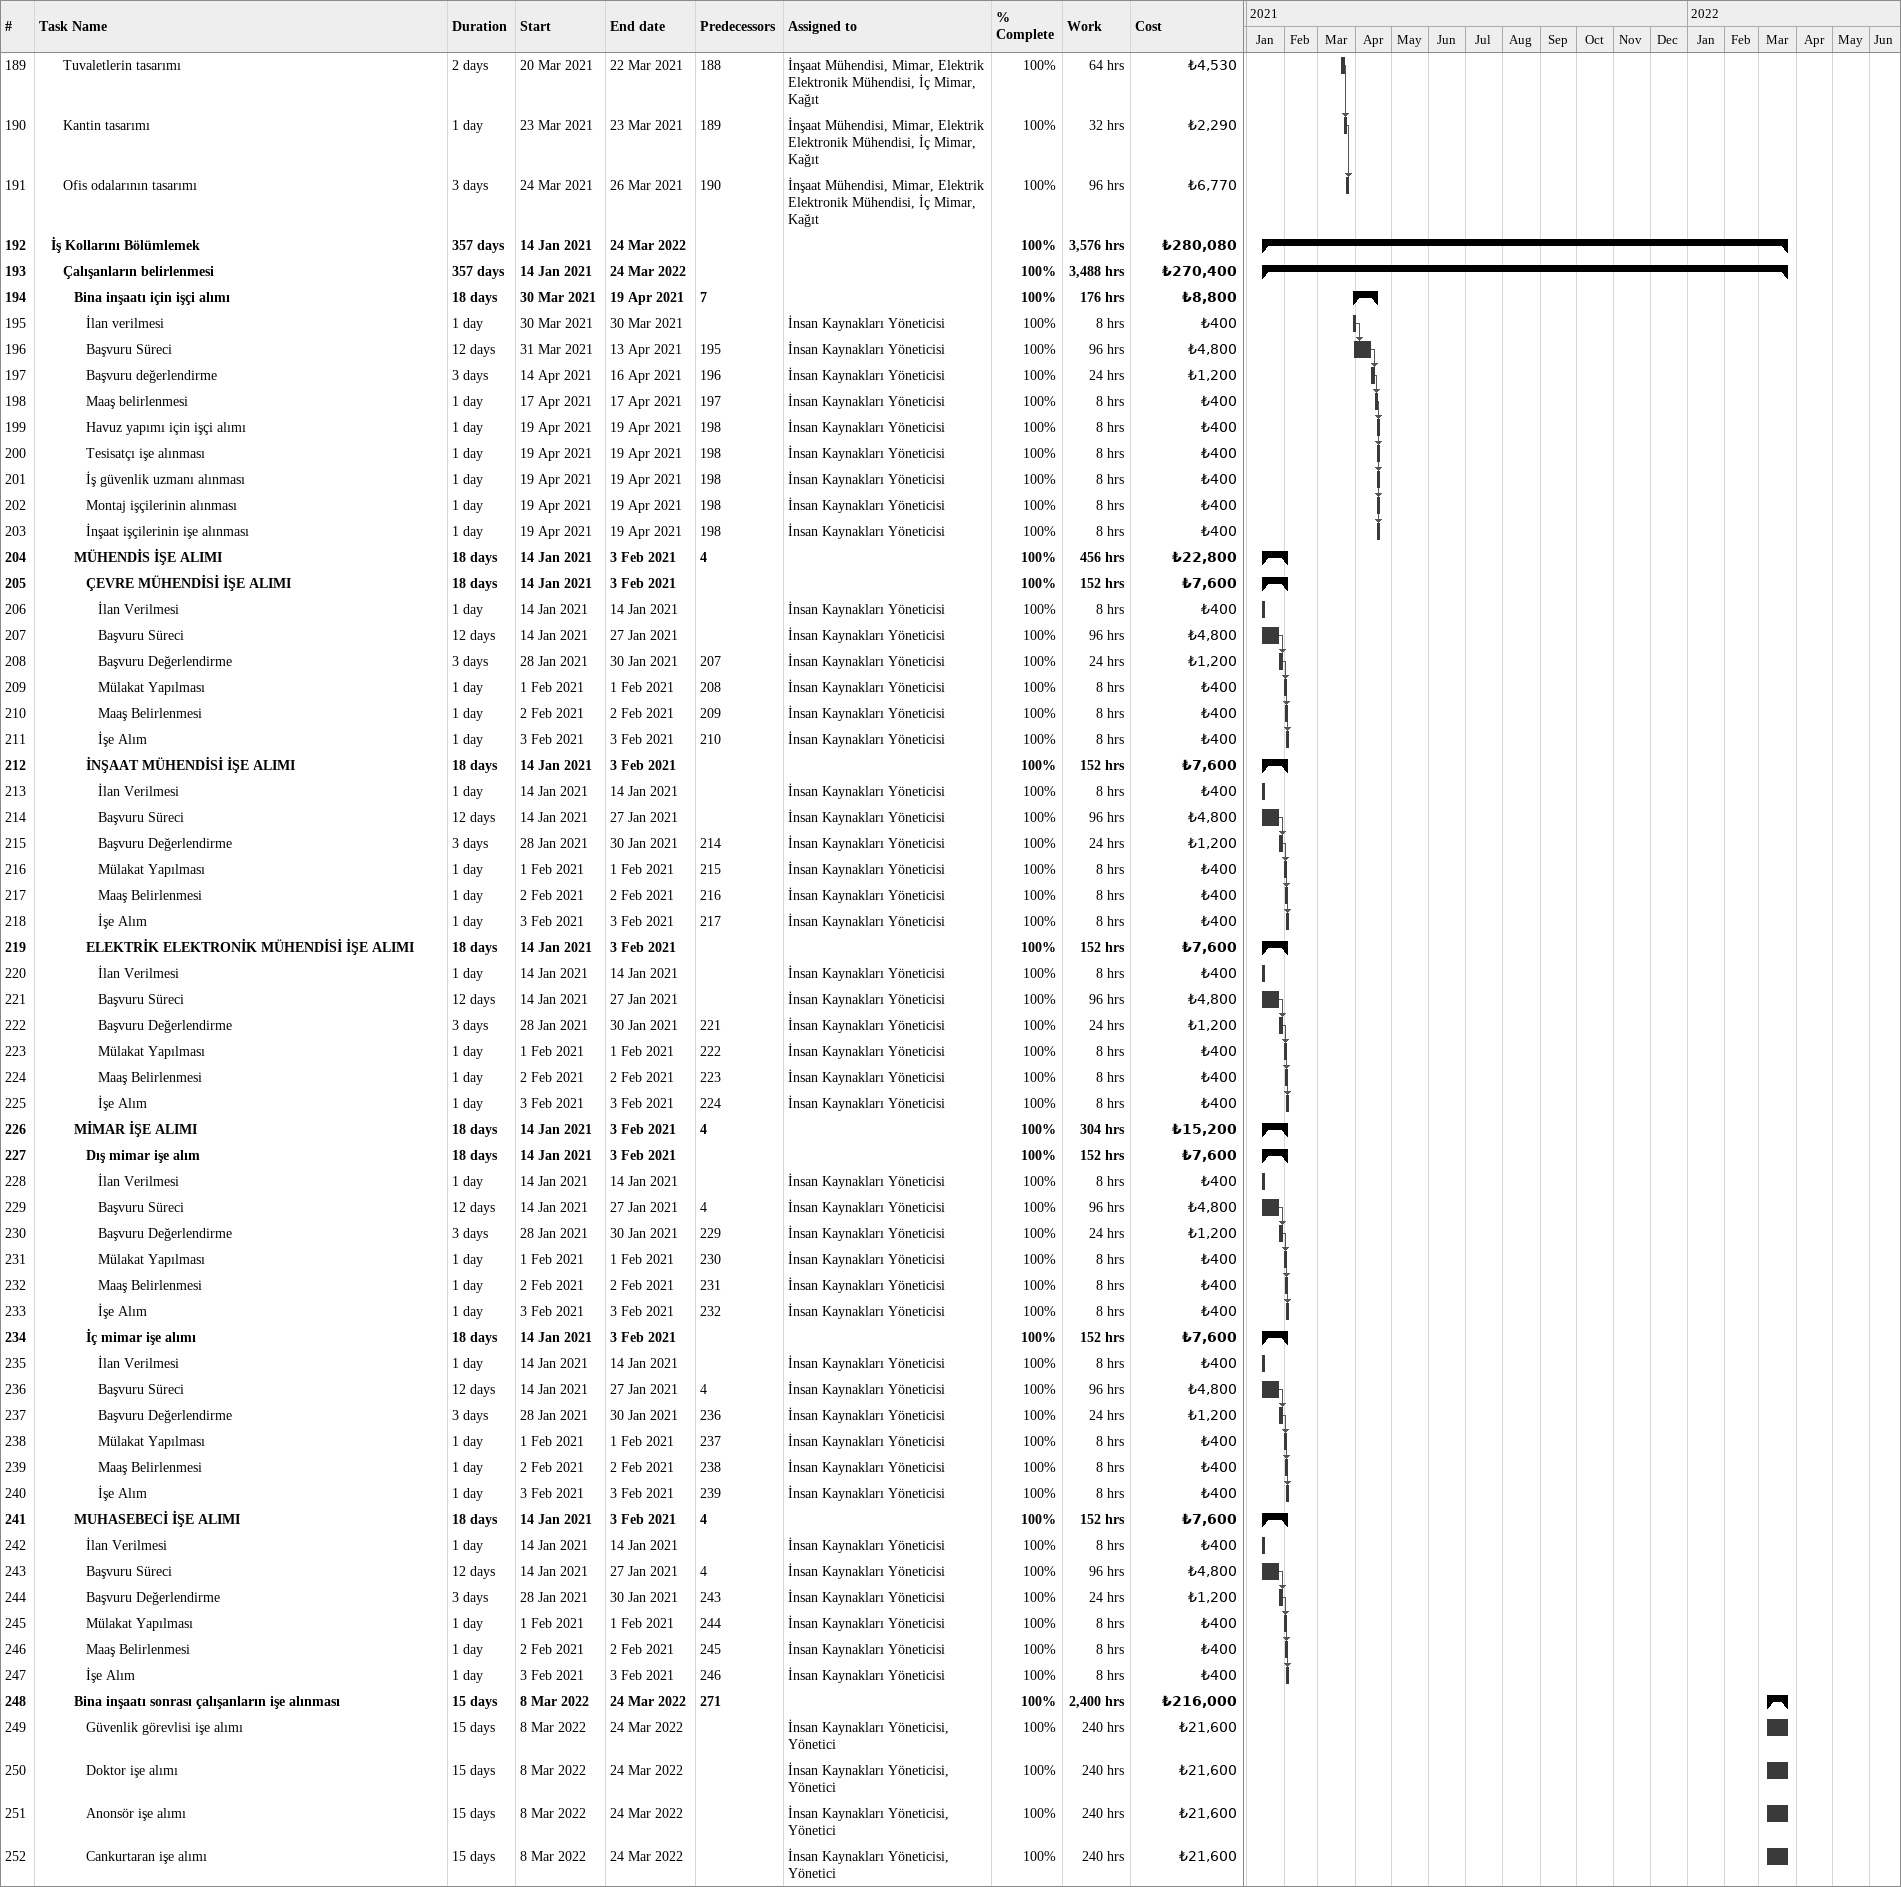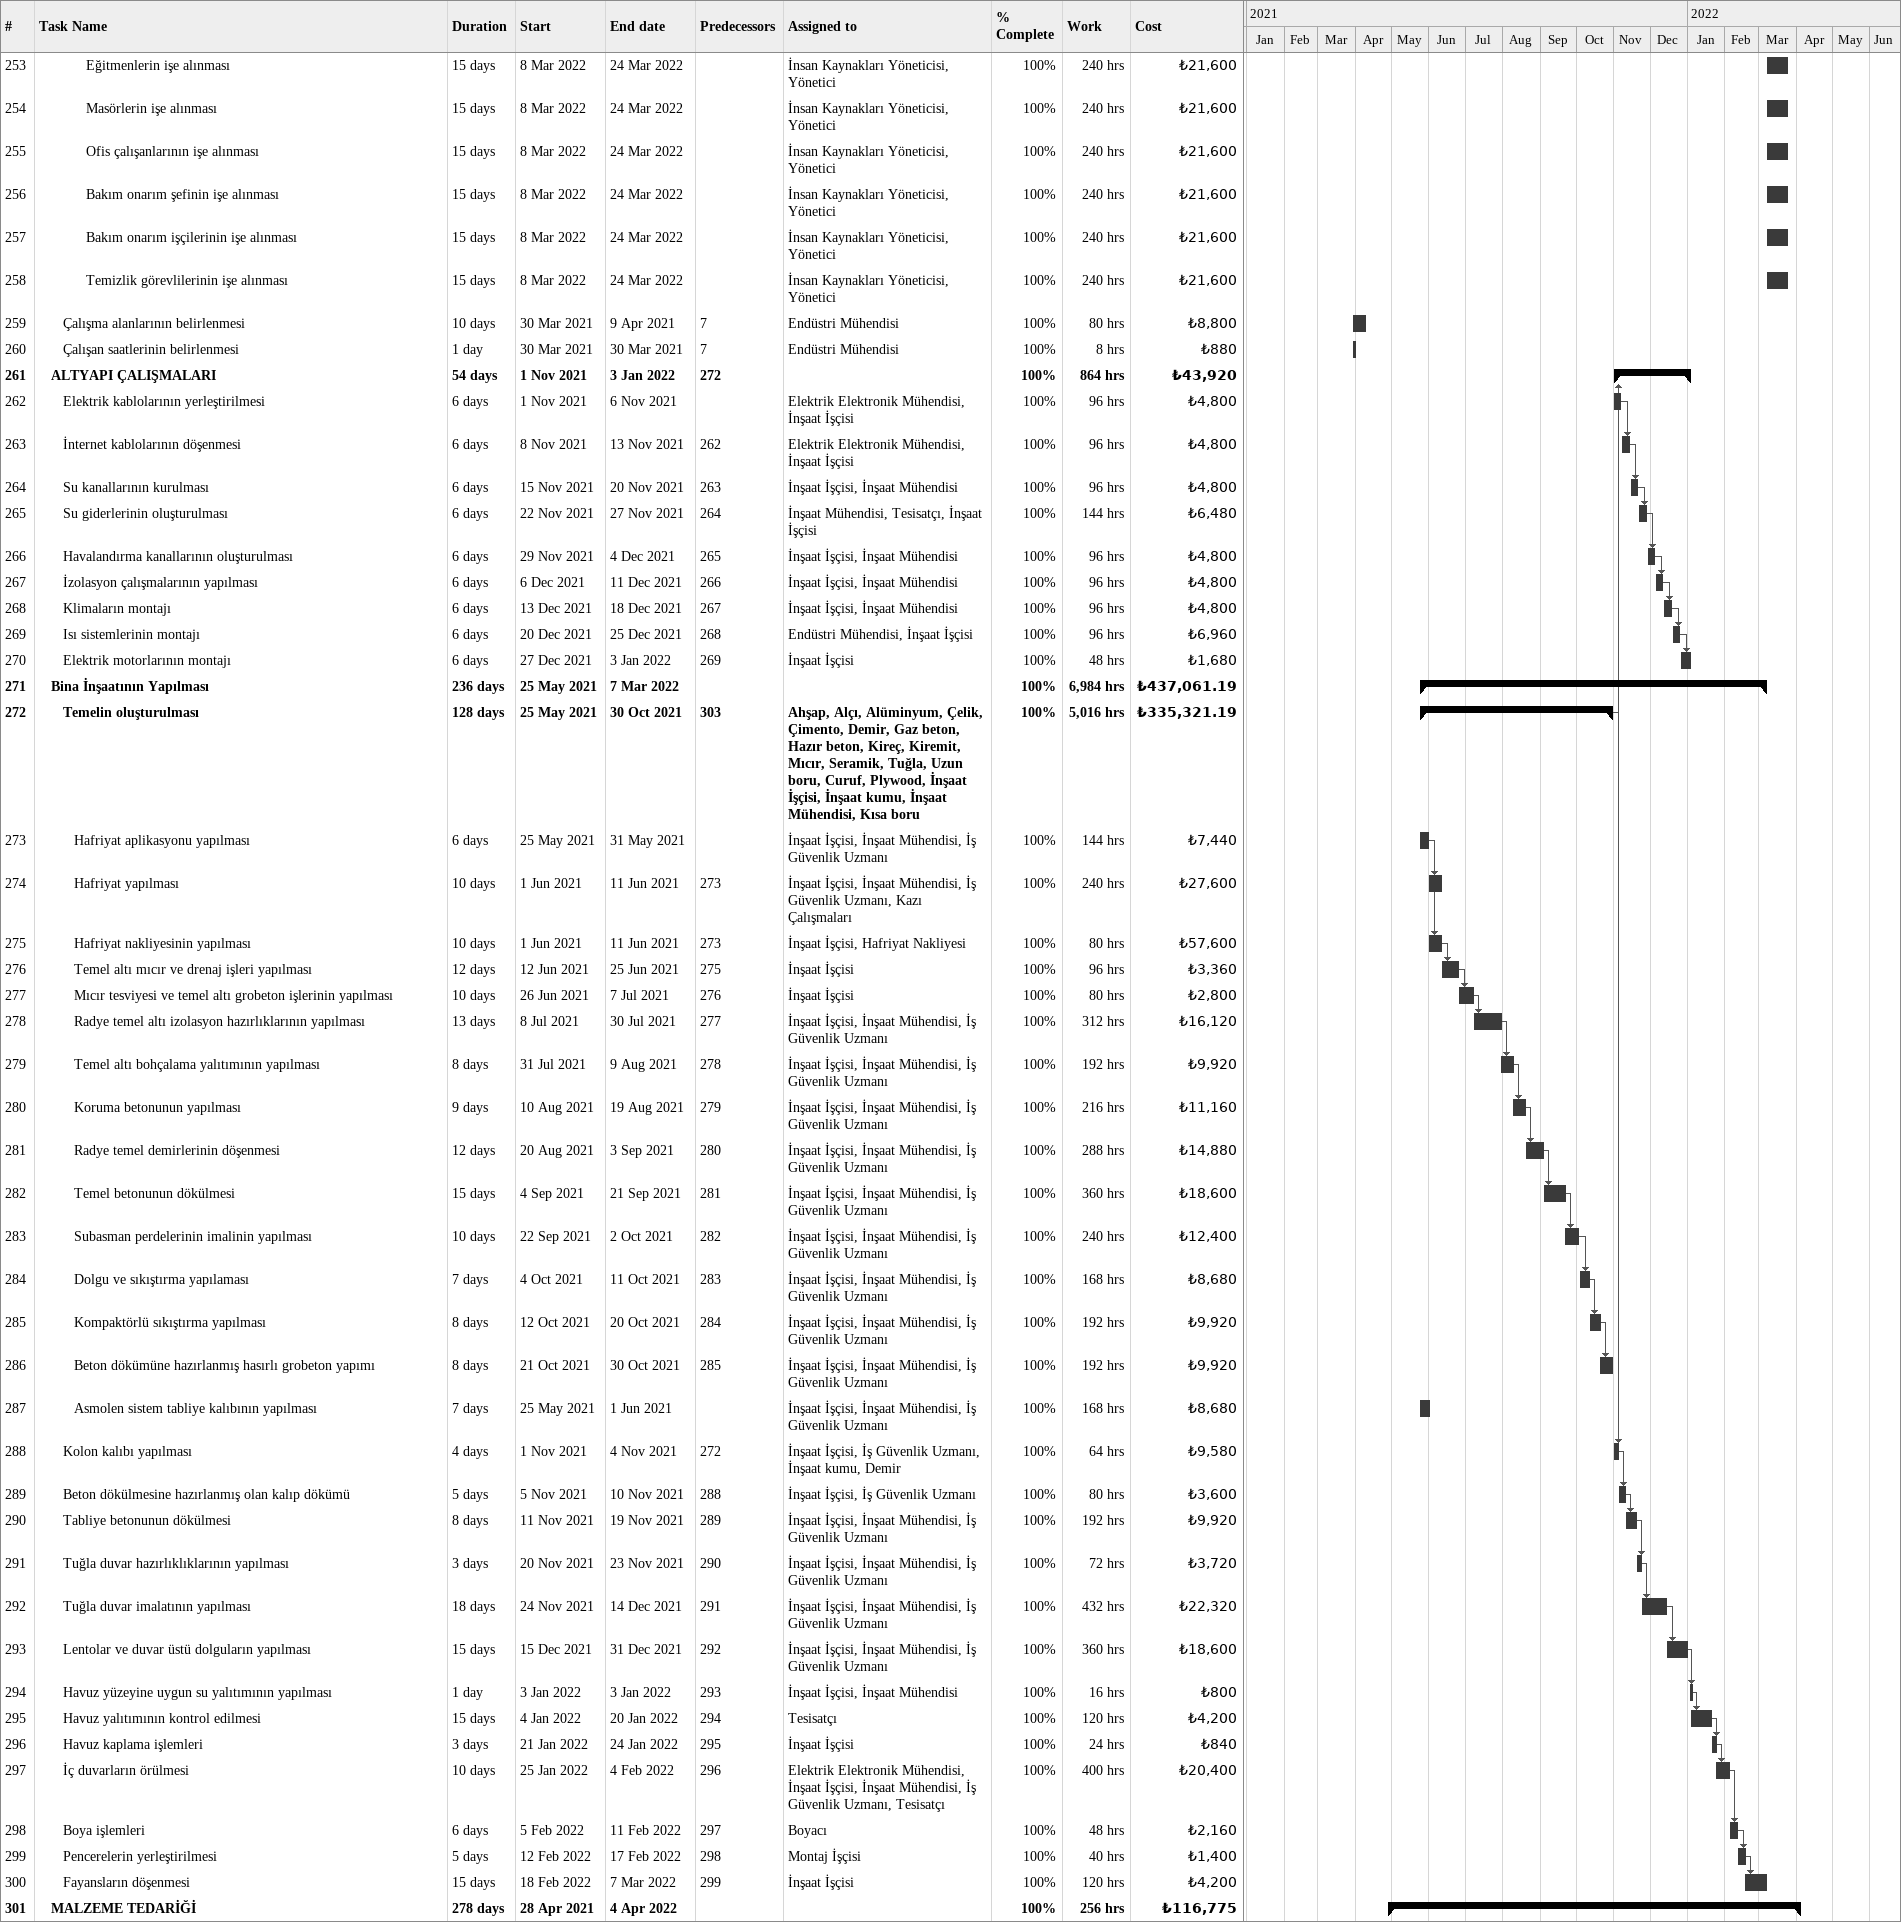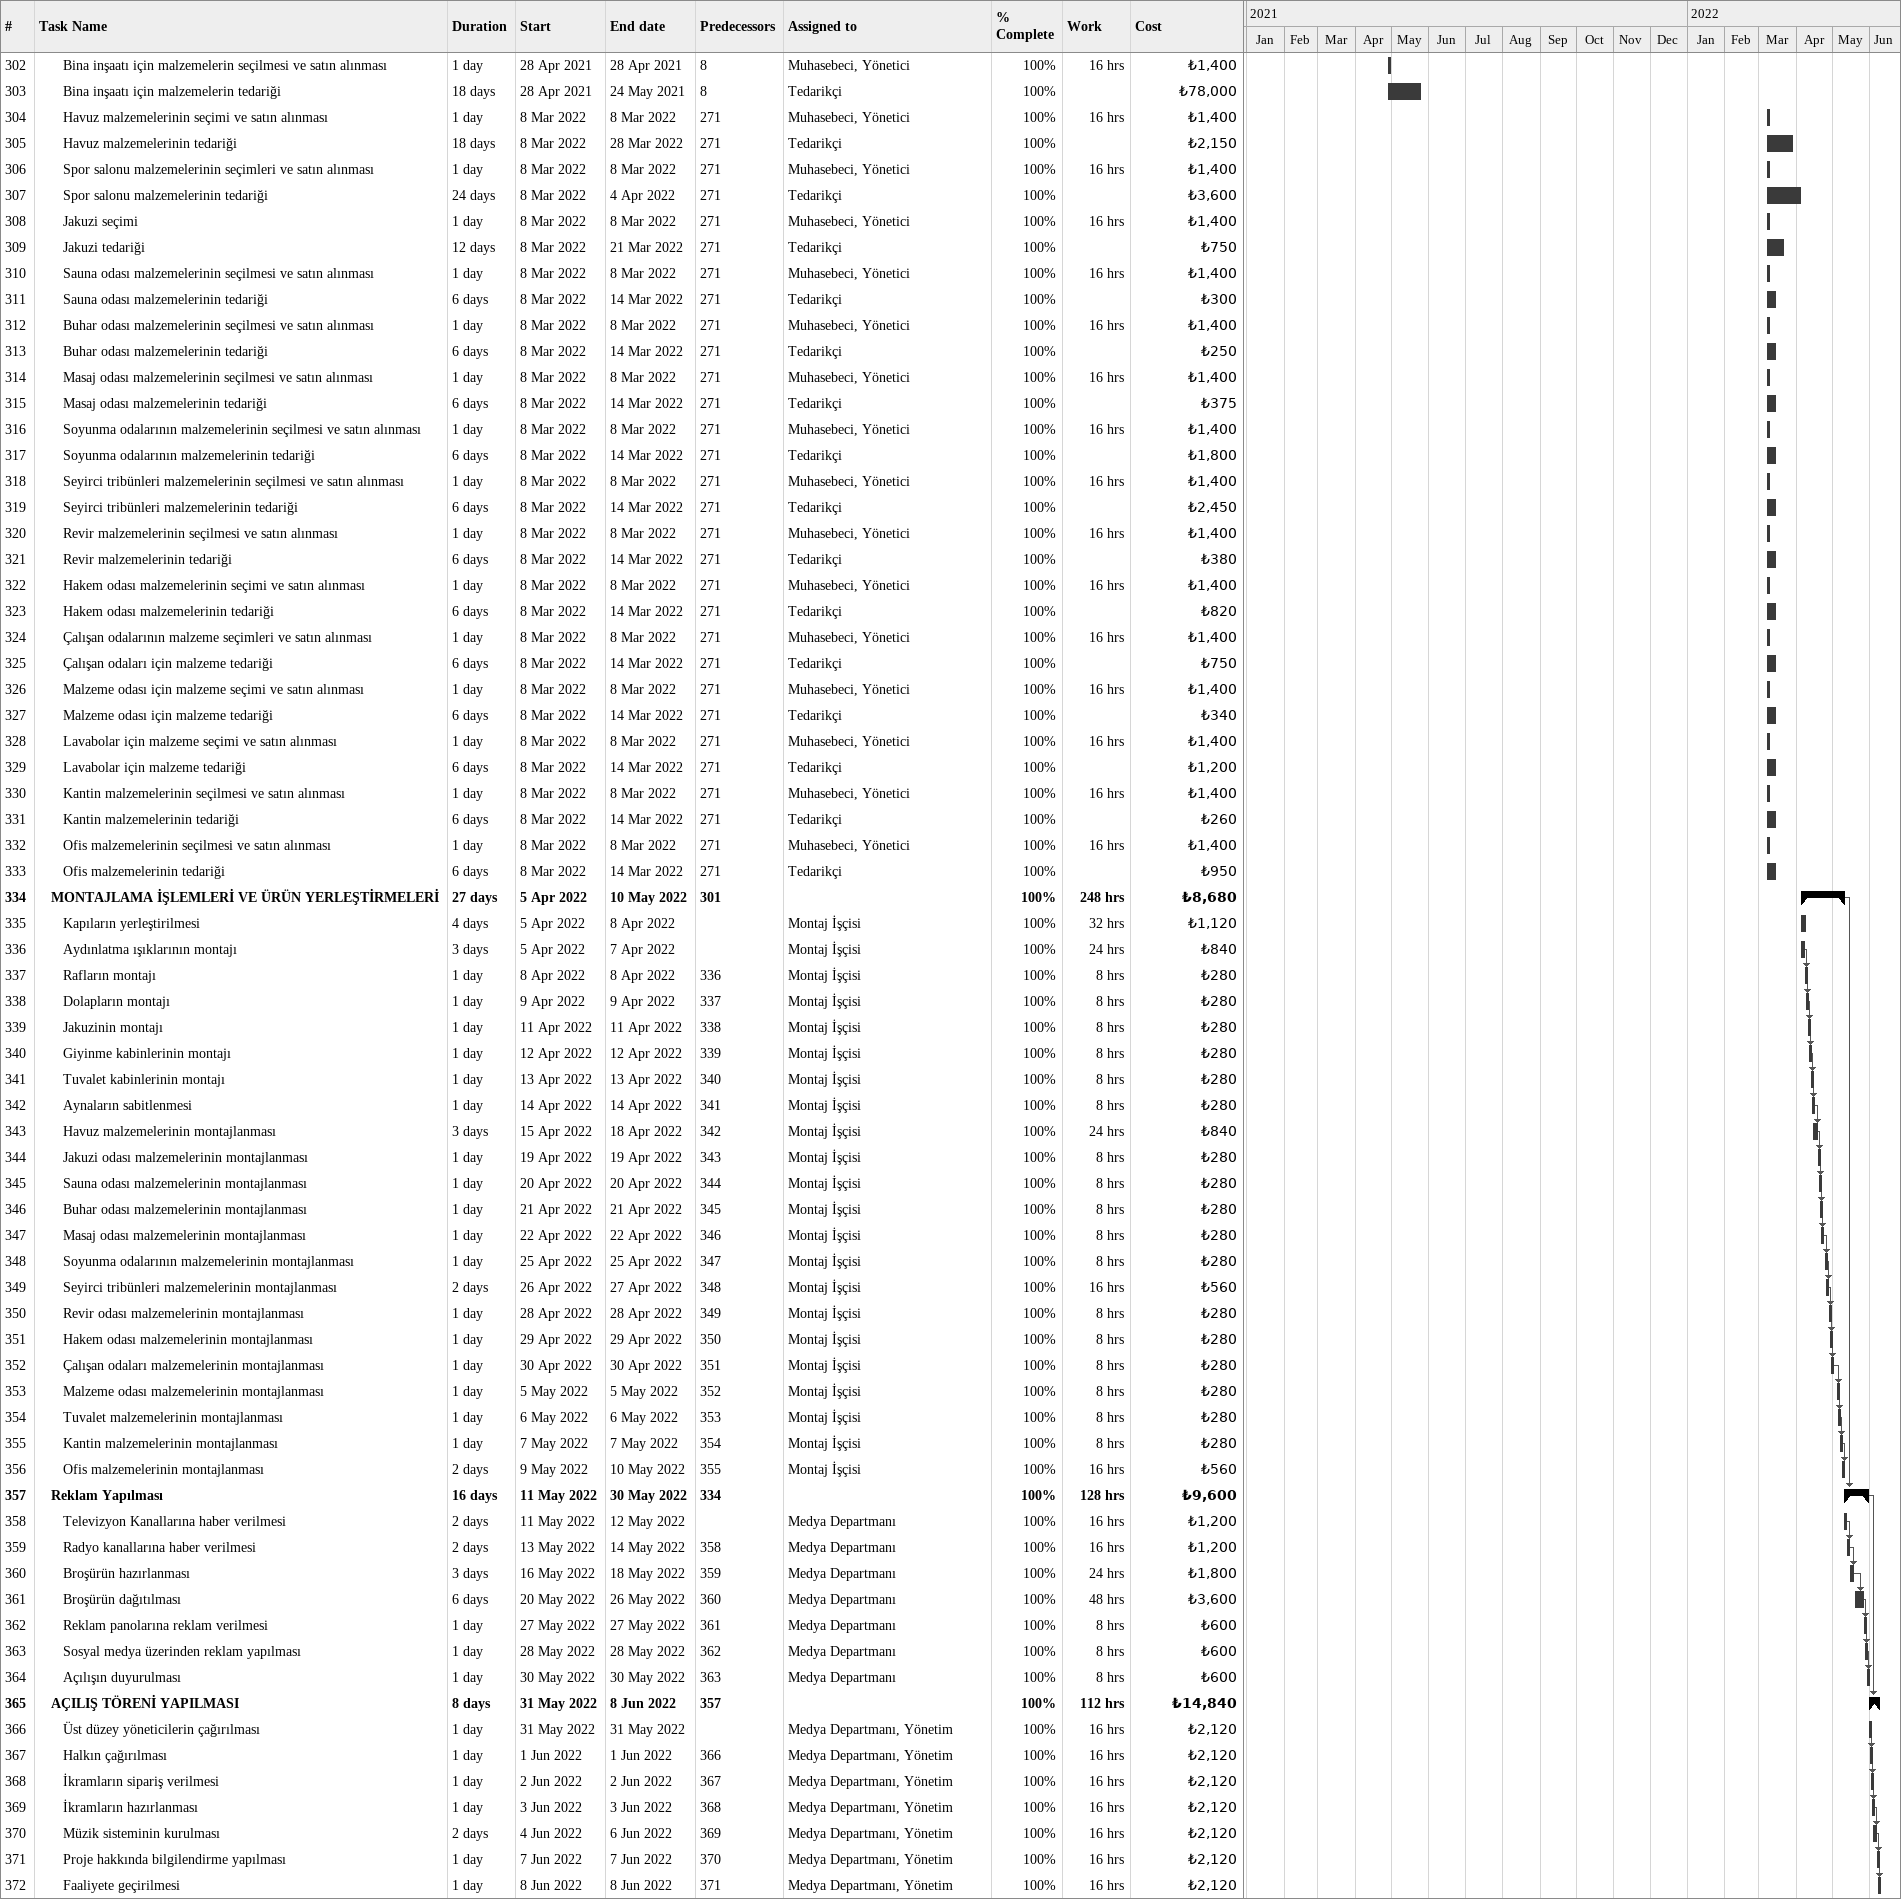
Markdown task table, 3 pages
| ID | Level | Task | Duration | Start | Finish | Predecessors | Resources | % complete | Work (h) | Cost (₺) |
|---|---|---|---|---|---|---|---|---|---|---|
| 189 | 3 | Tuvaletlerin tasarımı | 2d | 2021-03-20 | 2021-03-22 | 188 | İnşaat Mühendisi, Mimar, Elektrik Elektronik Mühendisi, İç Mimar, Kağıt | 100 | 64 | 4530 |
| 190 | 3 | Kantin tasarımı | 1d | 2021-03-23 | 2021-03-23 | 189 | İnşaat Mühendisi, Mimar, Elektrik Elektronik Mühendisi, İç Mimar, Kağıt | 100 | 32 | 2290 |
| 191 | 3 | Ofis odalarının tasarımı | 3d | 2021-03-24 | 2021-03-26 | 190 | İnşaat Mühendisi, Mimar, Elektrik Elektronik Mühendisi, İç Mimar, Kağıt | 100 | 96 | 6770 |
| 192 | 2 | **İş Kollarını Bölümlemek** | 357d | 2021-01-14 | 2022-03-24 |  |  | 100 | 3576 | 280080 |
| 193 | 3 | **Çalışanların belirlenmesi** | 357d | 2021-01-14 | 2022-03-24 |  |  | 100 | 3488 | 270400 |
| 194 | 4 | **Bina inşaatı için işçi alımı** | 18d | 2021-03-30 | 2021-04-19 | 7 |  | 100 | 176 | 8800 |
| 195 | 5 | İlan verilmesi | 1d | 2021-03-30 | 2021-03-30 |  | İnsan Kaynakları Yöneticisi | 100 | 8 | 400 |
| 196 | 5 | Başvuru Süreci | 12d | 2021-03-31 | 2021-04-13 | 195 | İnsan Kaynakları Yöneticisi | 100 | 96 | 4800 |
| 197 | 5 | Başvuru değerlendirme | 3d | 2021-04-14 | 2021-04-16 | 196 | İnsan Kaynakları Yöneticisi | 100 | 24 | 1200 |
| 198 | 5 | Maaş belirlenmesi | 1d | 2021-04-17 | 2021-04-17 | 197 | İnsan Kaynakları Yöneticisi | 100 | 8 | 400 |
| 199 | 5 | Havuz yapımı için işçi alımı | 1d | 2021-04-19 | 2021-04-19 | 198 | İnsan Kaynakları Yöneticisi | 100 | 8 | 400 |
| 200 | 5 | Tesisatçı işe alınması | 1d | 2021-04-19 | 2021-04-19 | 198 | İnsan Kaynakları Yöneticisi | 100 | 8 | 400 |
| 201 | 5 | İş güvenlik uzmanı alınması | 1d | 2021-04-19 | 2021-04-19 | 198 | İnsan Kaynakları Yöneticisi | 100 | 8 | 400 |
| 202 | 5 | Montaj işçilerinin alınması | 1d | 2021-04-19 | 2021-04-19 | 198 | İnsan Kaynakları Yöneticisi | 100 | 8 | 400 |
| 203 | 5 | İnşaat işçilerinin işe alınması | 1d | 2021-04-19 | 2021-04-19 | 198 | İnsan Kaynakları Yöneticisi | 100 | 8 | 400 |
| 204 | 4 | **MÜHENDİS İŞE ALIMI** | 18d | 2021-01-14 | 2021-02-03 | 4 |  | 100 | 456 | 22800 |
| 205 | 5 | **ÇEVRE MÜHENDİSİ İŞE ALIMI** | 18d | 2021-01-14 | 2021-02-03 |  |  | 100 | 152 | 7600 |
| 206 | 6 | İlan Verilmesi | 1d | 2021-01-14 | 2021-01-14 |  | İnsan Kaynakları Yöneticisi | 100 | 8 | 400 |
| 207 | 6 | Başvuru Süreci | 12d | 2021-01-14 | 2021-01-27 |  | İnsan Kaynakları Yöneticisi | 100 | 96 | 4800 |
| 208 | 6 | Başvuru Değerlendirme | 3d | 2021-01-28 | 2021-01-30 | 207 | İnsan Kaynakları Yöneticisi | 100 | 24 | 1200 |
| 209 | 6 | Mülakat Yapılması | 1d | 2021-02-01 | 2021-02-01 | 208 | İnsan Kaynakları Yöneticisi | 100 | 8 | 400 |
| 210 | 6 | Maaş Belirlenmesi | 1d | 2021-02-02 | 2021-02-02 | 209 | İnsan Kaynakları Yöneticisi | 100 | 8 | 400 |
| 211 | 6 | İşe Alım | 1d | 2021-02-03 | 2021-02-03 | 210 | İnsan Kaynakları Yöneticisi | 100 | 8 | 400 |
| 212 | 5 | **İNŞAAT MÜHENDİSİ İŞE ALIMI** | 18d | 2021-01-14 | 2021-02-03 |  |  | 100 | 152 | 7600 |
| 213 | 6 | İlan Verilmesi | 1d | 2021-01-14 | 2021-01-14 |  | İnsan Kaynakları Yöneticisi | 100 | 8 | 400 |
| 214 | 6 | Başvuru Süreci | 12d | 2021-01-14 | 2021-01-27 |  | İnsan Kaynakları Yöneticisi | 100 | 96 | 4800 |
| 215 | 6 | Başvuru Değerlendirme | 3d | 2021-01-28 | 2021-01-30 | 214 | İnsan Kaynakları Yöneticisi | 100 | 24 | 1200 |
| 216 | 6 | Mülakat Yapılması | 1d | 2021-02-01 | 2021-02-01 | 215 | İnsan Kaynakları Yöneticisi | 100 | 8 | 400 |
| 217 | 6 | Maaş Belirlenmesi | 1d | 2021-02-02 | 2021-02-02 | 216 | İnsan Kaynakları Yöneticisi | 100 | 8 | 400 |
| 218 | 6 | İşe Alım | 1d | 2021-02-03 | 2021-02-03 | 217 | İnsan Kaynakları Yöneticisi | 100 | 8 | 400 |
| 219 | 5 | **ELEKTRİK ELEKTRONİK MÜHENDİSİ İŞE ALIMI** | 18d | 2021-01-14 | 2021-02-03 |  |  | 100 | 152 | 7600 |
| 220 | 6 | İlan Verilmesi | 1d | 2021-01-14 | 2021-01-14 |  | İnsan Kaynakları Yöneticisi | 100 | 8 | 400 |
| 221 | 6 | Başvuru Süreci | 12d | 2021-01-14 | 2021-01-27 |  | İnsan Kaynakları Yöneticisi | 100 | 96 | 4800 |
| 222 | 6 | Başvuru Değerlendirme | 3d | 2021-01-28 | 2021-01-30 | 221 | İnsan Kaynakları Yöneticisi | 100 | 24 | 1200 |
| 223 | 6 | Mülakat Yapılması | 1d | 2021-02-01 | 2021-02-01 | 222 | İnsan Kaynakları Yöneticisi | 100 | 8 | 400 |
| 224 | 6 | Maaş Belirlenmesi | 1d | 2021-02-02 | 2021-02-02 | 223 | İnsan Kaynakları Yöneticisi | 100 | 8 | 400 |
| 225 | 6 | İşe Alım | 1d | 2021-02-03 | 2021-02-03 | 224 | İnsan Kaynakları Yöneticisi | 100 | 8 | 400 |
| 226 | 4 | **MİMAR İŞE ALIMI** | 18d | 2021-01-14 | 2021-02-03 | 4 |  | 100 | 304 | 15200 |
| 227 | 5 | **Dış mimar işe alım** | 18d | 2021-01-14 | 2021-02-03 |  |  | 100 | 152 | 7600 |
| 228 | 6 | İlan Verilmesi | 1d | 2021-01-14 | 2021-01-14 |  | İnsan Kaynakları Yöneticisi | 100 | 8 | 400 |
| 229 | 6 | Başvuru Süreci | 12d | 2021-01-14 | 2021-01-27 | 4 | İnsan Kaynakları Yöneticisi | 100 | 96 | 4800 |
| 230 | 6 | Başvuru Değerlendirme | 3d | 2021-01-28 | 2021-01-30 | 229 | İnsan Kaynakları Yöneticisi | 100 | 24 | 1200 |
| 231 | 6 | Mülakat Yapılması | 1d | 2021-02-01 | 2021-02-01 | 230 | İnsan Kaynakları Yöneticisi | 100 | 8 | 400 |
| 232 | 6 | Maaş Belirlenmesi | 1d | 2021-02-02 | 2021-02-02 | 231 | İnsan Kaynakları Yöneticisi | 100 | 8 | 400 |
| 233 | 6 | İşe Alım | 1d | 2021-02-03 | 2021-02-03 | 232 | İnsan Kaynakları Yöneticisi | 100 | 8 | 400 |
| 234 | 5 | **İç mimar işe alımı** | 18d | 2021-01-14 | 2021-02-03 |  |  | 100 | 152 | 7600 |
| 235 | 6 | İlan Verilmesi | 1d | 2021-01-14 | 2021-01-14 |  | İnsan Kaynakları Yöneticisi | 100 | 8 | 400 |
| 236 | 6 | Başvuru Süreci | 12d | 2021-01-14 | 2021-01-27 | 4 | İnsan Kaynakları Yöneticisi | 100 | 96 | 4800 |
| 237 | 6 | Başvuru Değerlendirme | 3d | 2021-01-28 | 2021-01-30 | 236 | İnsan Kaynakları Yöneticisi | 100 | 24 | 1200 |
| 238 | 6 | Mülakat Yapılması | 1d | 2021-02-01 | 2021-02-01 | 237 | İnsan Kaynakları Yöneticisi | 100 | 8 | 400 |
| 239 | 6 | Maaş Belirlenmesi | 1d | 2021-02-02 | 2021-02-02 | 238 | İnsan Kaynakları Yöneticisi | 100 | 8 | 400 |
| 240 | 6 | İşe Alım | 1d | 2021-02-03 | 2021-02-03 | 239 | İnsan Kaynakları Yöneticisi | 100 | 8 | 400 |
| 241 | 4 | **MUHASEBECİ İŞE ALIMI** | 18d | 2021-01-14 | 2021-02-03 | 4 |  | 100 | 152 | 7600 |
| 242 | 5 | İlan Verilmesi | 1d | 2021-01-14 | 2021-01-14 |  | İnsan Kaynakları Yöneticisi | 100 | 8 | 400 |
| 243 | 5 | Başvuru Süreci | 12d | 2021-01-14 | 2021-01-27 | 4 | İnsan Kaynakları Yöneticisi | 100 | 96 | 4800 |
| 244 | 5 | Başvuru Değerlendirme | 3d | 2021-01-28 | 2021-01-30 | 243 | İnsan Kaynakları Yöneticisi | 100 | 24 | 1200 |
| 245 | 5 | Mülakat Yapılması | 1d | 2021-02-01 | 2021-02-01 | 244 | İnsan Kaynakları Yöneticisi | 100 | 8 | 400 |
| 246 | 5 | Maaş Belirlenmesi | 1d | 2021-02-02 | 2021-02-02 | 245 | İnsan Kaynakları Yöneticisi | 100 | 8 | 400 |
| 247 | 5 | İşe Alım | 1d | 2021-02-03 | 2021-02-03 | 246 | İnsan Kaynakları Yöneticisi | 100 | 8 | 400 |
| 248 | 4 | **Bina inşaatı sonrası çalışanların işe alınması** | 15d | 2022-03-08 | 2022-03-24 | 271 |  | 100 | 2400 | 216000 |
| 249 | 5 | Güvenlik görevlisi işe alımı | 15d | 2022-03-08 | 2022-03-24 |  | İnsan Kaynakları Yöneticisi, Yönetici | 100 | 240 | 21600 |
| 250 | 5 | Doktor işe alımı | 15d | 2022-03-08 | 2022-03-24 |  | İnsan Kaynakları Yöneticisi, Yönetici | 100 | 240 | 21600 |
| 251 | 5 | Anonsör işe alımı | 15d | 2022-03-08 | 2022-03-24 |  | İnsan Kaynakları Yöneticisi, Yönetici | 100 | 240 | 21600 |
| 252 | 5 | Cankurtaran işe alımı | 15d | 2022-03-08 | 2022-03-24 |  | İnsan Kaynakları Yöneticisi, Yönetici | 100 | 240 | 21600 |
| 253 | 5 | Eğitmenlerin işe alınması | 15d | 2022-03-08 | 2022-03-24 |  | İnsan Kaynakları Yöneticisi, Yönetici | 100 | 240 | 21600 |
| 254 | 5 | Masörlerin işe alınması | 15d | 2022-03-08 | 2022-03-24 |  | İnsan Kaynakları Yöneticisi, Yönetici | 100 | 240 | 21600 |
| 255 | 5 | Ofis çalışanlarının işe alınması | 15d | 2022-03-08 | 2022-03-24 |  | İnsan Kaynakları Yöneticisi, Yönetici | 100 | 240 | 21600 |
| 256 | 5 | Bakım onarım şefinin işe alınması | 15d | 2022-03-08 | 2022-03-24 |  | İnsan Kaynakları Yöneticisi, Yönetici | 100 | 240 | 21600 |
| 257 | 5 | Bakım onarım işçilerinin işe alınması | 15d | 2022-03-08 | 2022-03-24 |  | İnsan Kaynakları Yöneticisi, Yönetici | 100 | 240 | 21600 |
| 258 | 5 | Temizlik görevlilerinin işe alınması | 15d | 2022-03-08 | 2022-03-24 |  | İnsan Kaynakları Yöneticisi, Yönetici | 100 | 240 | 21600 |
| 259 | 3 | Çalışma alanlarının belirlenmesi | 10d | 2021-03-30 | 2021-04-09 | 7 | Endüstri Mühendisi | 100 | 80 | 8800 |
| 260 | 3 | Çalışan saatlerinin belirlenmesi | 1d | 2021-03-30 | 2021-03-30 | 7 | Endüstri Mühendisi | 100 | 8 | 880 |
| 261 | 2 | **ALTYAPI ÇALIŞMALARI** | 54d | 2021-11-01 | 2022-01-03 | 272 |  | 100 | 864 | 43920 |
| 262 | 3 | Elektrik kablolarının yerleştirilmesi | 6d | 2021-11-01 | 2021-11-06 |  | Elektrik Elektronik Mühendisi, İnşaat İşçisi | 100 | 96 | 4800 |
| 263 | 3 | İnternet kablolarının döşenmesi | 6d | 2021-11-08 | 2021-11-13 | 262 | Elektrik Elektronik Mühendisi, İnşaat İşçisi | 100 | 96 | 4800 |
| 264 | 3 | Su kanallarının kurulması | 6d | 2021-11-15 | 2021-11-20 | 263 | İnşaat İşçisi, İnşaat Mühendisi | 100 | 96 | 4800 |
| 265 | 3 | Su giderlerinin oluşturulması | 6d | 2021-11-22 | 2021-11-27 | 264 | İnşaat Mühendisi, Tesisatçı, İnşaat İşçisi | 100 | 144 | 6480 |
| 266 | 3 | Havalandırma kanallarının oluşturulması | 6d | 2021-11-29 | 2021-12-04 | 265 | İnşaat İşçisi, İnşaat Mühendisi | 100 | 96 | 4800 |
| 267 | 3 | İzolasyon çalışmalarının yapılması | 6d | 2021-12-06 | 2021-12-11 | 266 | İnşaat İşçisi, İnşaat Mühendisi | 100 | 96 | 4800 |
| 268 | 3 | Klimaların montajı | 6d | 2021-12-13 | 2021-12-18 | 267 | İnşaat İşçisi, İnşaat Mühendisi | 100 | 96 | 4800 |
| 269 | 3 | Isı sistemlerinin montajı | 6d | 2021-12-20 | 2021-12-25 | 268 | Endüstri Mühendisi, İnşaat İşçisi | 100 | 96 | 6960 |
| 270 | 3 | Elektrik motorlarının montajı | 6d | 2021-12-27 | 2022-01-03 | 269 | İnşaat İşçisi | 100 | 48 | 1680 |
| 271 | 2 | **Bina İnşaatının Yapılması** | 236d | 2021-05-25 | 2022-03-07 |  |  | 100 | 6984 | 437061.19 |
| 272 | 3 | **Temelin oluşturulması** | 128d | 2021-05-25 | 2021-10-30 | 303 | Ahşap, Alçı, Alüminyum, Çelik, Çimento, Demir, Gaz beton, Hazır beton, Kireç, Kiremit, Mıcır, Seramik, Tuğla, Uzun boru, Curuf, Plywood, İnşaat İşçisi, İnşaat kumu, İnşaat Mühendisi, Kısa boru | 100 | 5016 | 335321.19 |
| 273 | 4 | Hafriyat aplikasyonu yapılması | 6d | 2021-05-25 | 2021-05-31 |  | İnşaat İşçisi, İnşaat Mühendisi, İş Güvenlik Uzmanı | 100 | 144 | 7440 |
| 274 | 4 | Hafriyat yapılması | 10d | 2021-06-01 | 2021-06-11 | 273 | İnşaat İşçisi, İnşaat Mühendisi, İş Güvenlik Uzmanı, Kazı Çalışmaları | 100 | 240 | 27600 |
| 275 | 4 | Hafriyat nakliyesinin yapılması | 10d | 2021-06-01 | 2021-06-11 | 273 | İnşaat İşçisi, Hafriyat Nakliyesi | 100 | 80 | 57600 |
| 276 | 4 | Temel altı mıcır ve drenaj işleri yapılması | 12d | 2021-06-12 | 2021-06-25 | 275 | İnşaat İşçisi | 100 | 96 | 3360 |
| 277 | 4 | Mıcır tesviyesi ve temel altı grobeton işlerinin yapılması | 10d | 2021-06-26 | 2021-07-07 | 276 | İnşaat İşçisi | 100 | 80 | 2800 |
| 278 | 4 | Radye temel altı izolasyon hazırlıklarının yapılması | 13d | 2021-07-08 | 2021-07-30 | 277 | İnşaat İşçisi, İnşaat Mühendisi, İş Güvenlik Uzmanı | 100 | 312 | 16120 |
| 279 | 4 | Temel altı bohçalama yalıtımının yapılması | 8d | 2021-07-31 | 2021-08-09 | 278 | İnşaat İşçisi, İnşaat Mühendisi, İş Güvenlik Uzmanı | 100 | 192 | 9920 |
| 280 | 4 | Koruma betonunun yapılması | 9d | 2021-08-10 | 2021-08-19 | 279 | İnşaat İşçisi, İnşaat Mühendisi, İş Güvenlik Uzmanı | 100 | 216 | 11160 |
| 281 | 4 | Radye temel demirlerinin döşenmesi | 12d | 2021-08-20 | 2021-09-03 | 280 | İnşaat İşçisi, İnşaat Mühendisi, İş Güvenlik Uzmanı | 100 | 288 | 14880 |
| 282 | 4 | Temel betonunun dökülmesi | 15d | 2021-09-04 | 2021-09-21 | 281 | İnşaat İşçisi, İnşaat Mühendisi, İş Güvenlik Uzmanı | 100 | 360 | 18600 |
| 283 | 4 | Subasman perdelerinin imalinin yapılması | 10d | 2021-09-22 | 2021-10-02 | 282 | İnşaat İşçisi, İnşaat Mühendisi, İş Güvenlik Uzmanı | 100 | 240 | 12400 |
| 284 | 4 | Dolgu ve sıkıştırma yapılaması | 7d | 2021-10-04 | 2021-10-11 | 283 | İnşaat İşçisi, İnşaat Mühendisi, İş Güvenlik Uzmanı | 100 | 168 | 8680 |
| 285 | 4 | Kompaktörlü sıkıştırma yapılması | 8d | 2021-10-12 | 2021-10-20 | 284 | İnşaat İşçisi, İnşaat Mühendisi, İş Güvenlik Uzmanı | 100 | 192 | 9920 |
| 286 | 4 | Beton dökümüne hazırlanmış hasırlı grobeton yapımı | 8d | 2021-10-21 | 2021-10-30 | 285 | İnşaat İşçisi, İnşaat Mühendisi, İş Güvenlik Uzmanı | 100 | 192 | 9920 |
| 287 | 4 | Asmolen sistem tabliye kalıbının yapılması | 7d | 2021-05-25 | 2021-06-01 |  | İnşaat İşçisi, İnşaat Mühendisi, İş Güvenlik Uzmanı | 100 | 168 | 8680 |
| 288 | 3 | Kolon kalıbı yapılması | 4d | 2021-11-01 | 2021-11-04 | 272 | İnşaat İşçisi, İş Güvenlik Uzmanı, İnşaat kumu, Demir | 100 | 64 | 9580 |
| 289 | 3 | Beton dökülmesine hazırlanmış olan kalıp dökümü | 5d | 2021-11-05 | 2021-11-10 | 288 | İnşaat İşçisi, İş Güvenlik Uzmanı | 100 | 80 | 3600 |
| 290 | 3 | Tabliye betonunun dökülmesi | 8d | 2021-11-11 | 2021-11-19 | 289 | İnşaat İşçisi, İnşaat Mühendisi, İş Güvenlik Uzmanı | 100 | 192 | 9920 |
| 291 | 3 | Tuğla duvar hazırlıklıklarının yapılması | 3d | 2021-11-20 | 2021-11-23 | 290 | İnşaat İşçisi, İnşaat Mühendisi, İş Güvenlik Uzmanı | 100 | 72 | 3720 |
| 292 | 3 | Tuğla duvar imalatının yapılması | 18d | 2021-11-24 | 2021-12-14 | 291 | İnşaat İşçisi, İnşaat Mühendisi, İş Güvenlik Uzmanı | 100 | 432 | 22320 |
| 293 | 3 | Lentolar ve duvar üstü dolguların yapılması | 15d | 2021-12-15 | 2021-12-31 | 292 | İnşaat İşçisi, İnşaat Mühendisi, İş Güvenlik Uzmanı | 100 | 360 | 18600 |
| 294 | 3 | Havuz yüzeyine uygun su yalıtımının yapılması | 1d | 2022-01-03 | 2022-01-03 | 293 | İnşaat İşçisi, İnşaat Mühendisi | 100 | 16 | 800 |
| 295 | 3 | Havuz yalıtımının kontrol edilmesi | 15d | 2022-01-04 | 2022-01-20 | 294 | Tesisatçı | 100 | 120 | 4200 |
| 296 | 3 | Havuz kaplama işlemleri | 3d | 2022-01-21 | 2022-01-24 | 295 | İnşaat İşçisi | 100 | 24 | 840 |
| 297 | 3 | İç duvarların örülmesi | 10d | 2022-01-25 | 2022-02-04 | 296 | Elektrik Elektronik Mühendisi, İnşaat İşçisi, İnşaat Mühendisi, İş Güvenlik Uzmanı, Tesisatçı | 100 | 400 | 20400 |
| 298 | 3 | Boya işlemleri | 6d | 2022-02-05 | 2022-02-11 | 297 | Boyacı | 100 | 48 | 2160 |
| 299 | 3 | Pencerelerin yerleştirilmesi | 5d | 2022-02-12 | 2022-02-17 | 298 | Montaj İşçisi | 100 | 40 | 1400 |
| 300 | 3 | Fayansların döşenmesi | 15d | 2022-02-18 | 2022-03-07 | 299 | İnşaat İşçisi | 100 | 120 | 4200 |
| 301 | 2 | **MALZEME TEDARİĞİ** | 278d | 2021-04-28 | 2022-04-04 |  |  | 100 | 256 | 116775 |
| 302 | 3 | Bina inşaatı için malzemelerin seçilmesi ve satın alınması | 1d | 2021-04-28 | 2021-04-28 | 8 | Muhasebeci, Yönetici | 100 | 16 | 1400 |
| 303 | 3 | Bina inşaatı için malzemelerin tedariği | 18d | 2021-04-28 | 2021-05-24 | 8 | Tedarikçi | 100 |  | 78000 |
| 304 | 3 | Havuz malzemelerinin seçimi ve satın alınması | 1d | 2022-03-08 | 2022-03-08 | 271 | Muhasebeci, Yönetici | 100 | 16 | 1400 |
| 305 | 3 | Havuz malzemelerinin tedariği | 18d | 2022-03-08 | 2022-03-28 | 271 | Tedarikçi | 100 |  | 2150 |
| 306 | 3 | Spor salonu malzemelerinin seçimleri ve satın alınması | 1d | 2022-03-08 | 2022-03-08 | 271 | Muhasebeci, Yönetici | 100 | 16 | 1400 |
| 307 | 3 | Spor salonu malzemelerinin tedariği | 24d | 2022-03-08 | 2022-04-04 | 271 | Tedarikçi | 100 |  | 3600 |
| 308 | 3 | Jakuzi seçimi | 1d | 2022-03-08 | 2022-03-08 | 271 | Muhasebeci, Yönetici | 100 | 16 | 1400 |
| 309 | 3 | Jakuzi tedariği | 12d | 2022-03-08 | 2022-03-21 | 271 | Tedarikçi | 100 |  | 750 |
| 310 | 3 | Sauna odası malzemelerinin seçilmesi ve satın alınması | 1d | 2022-03-08 | 2022-03-08 | 271 | Muhasebeci, Yönetici | 100 | 16 | 1400 |
| 311 | 3 | Sauna odası malzemelerinin tedariği | 6d | 2022-03-08 | 2022-03-14 | 271 | Tedarikçi | 100 |  | 300 |
| 312 | 3 | Buhar odası malzemelerinin seçilmesi ve satın alınması | 1d | 2022-03-08 | 2022-03-08 | 271 | Muhasebeci, Yönetici | 100 | 16 | 1400 |
| 313 | 3 | Buhar odası malzemelerinin tedariği | 6d | 2022-03-08 | 2022-03-14 | 271 | Tedarikçi | 100 |  | 250 |
| 314 | 3 | Masaj odası malzemelerinin seçilmesi ve satın alınması | 1d | 2022-03-08 | 2022-03-08 | 271 | Muhasebeci, Yönetici | 100 | 16 | 1400 |
| 315 | 3 | Masaj odası malzemelerinin tedariği | 6d | 2022-03-08 | 2022-03-14 | 271 | Tedarikçi | 100 |  | 375 |
| 316 | 3 | Soyunma odalarının malzemelerinin seçilmesi ve satın alınması | 1d | 2022-03-08 | 2022-03-08 | 271 | Muhasebeci, Yönetici | 100 | 16 | 1400 |
| 317 | 3 | Soyunma odalarının malzemelerinin tedariği | 6d | 2022-03-08 | 2022-03-14 | 271 | Tedarikçi | 100 |  | 1800 |
| 318 | 3 | Seyirci tribünleri malzemelerinin seçilmesi ve satın alınması | 1d | 2022-03-08 | 2022-03-08 | 271 | Muhasebeci, Yönetici | 100 | 16 | 1400 |
| 319 | 3 | Seyirci tribünleri malzemelerinin tedariği | 6d | 2022-03-08 | 2022-03-14 | 271 | Tedarikçi | 100 |  | 2450 |
| 320 | 3 | Revir malzemelerinin seçilmesi ve satın alınması | 1d | 2022-03-08 | 2022-03-08 | 271 | Muhasebeci, Yönetici | 100 | 16 | 1400 |
| 321 | 3 | Revir malzemelerinin tedariği | 6d | 2022-03-08 | 2022-03-14 | 271 | Tedarikçi | 100 |  | 380 |
| 322 | 3 | Hakem odası malzemelerinin seçimi ve satın alınması | 1d | 2022-03-08 | 2022-03-08 | 271 | Muhasebeci, Yönetici | 100 | 16 | 1400 |
| 323 | 3 | Hakem odası malzemelerinin tedariği | 6d | 2022-03-08 | 2022-03-14 | 271 | Tedarikçi | 100 |  | 820 |
| 324 | 3 | Çalışan odalarının malzeme seçimleri ve satın alınması | 1d | 2022-03-08 | 2022-03-08 | 271 | Muhasebeci, Yönetici | 100 | 16 | 1400 |
| 325 | 3 | Çalışan odaları için malzeme tedariği | 6d | 2022-03-08 | 2022-03-14 | 271 | Tedarikçi | 100 |  | 750 |
| 326 | 3 | Malzeme odası için malzeme seçimi ve satın alınması | 1d | 2022-03-08 | 2022-03-08 | 271 | Muhasebeci, Yönetici | 100 | 16 | 1400 |
| 327 | 3 | Malzeme odası için malzeme tedariği | 6d | 2022-03-08 | 2022-03-14 | 271 | Tedarikçi | 100 |  | 340 |
| 328 | 3 | Lavabolar için malzeme seçimi ve satın alınması | 1d | 2022-03-08 | 2022-03-08 | 271 | Muhasebeci, Yönetici | 100 | 16 | 1400 |
| 329 | 3 | Lavabolar için malzeme tedariği | 6d | 2022-03-08 | 2022-03-14 | 271 | Tedarikçi | 100 |  | 1200 |
| 330 | 3 | Kantin malzemelerinin seçilmesi ve satın alınması | 1d | 2022-03-08 | 2022-03-08 | 271 | Muhasebeci, Yönetici | 100 | 16 | 1400 |
| 331 | 3 | Kantin malzemelerinin tedariği | 6d | 2022-03-08 | 2022-03-14 | 271 | Tedarikçi | 100 |  | 260 |
| 332 | 3 | Ofis malzemelerinin seçilmesi ve satın alınması | 1d | 2022-03-08 | 2022-03-08 | 271 | Muhasebeci, Yönetici | 100 | 16 | 1400 |
| 333 | 3 | Ofis malzemelerinin tedariği | 6d | 2022-03-08 | 2022-03-14 | 271 | Tedarikçi | 100 |  | 950 |
| 334 | 2 | **MONTAJLAMA İŞLEMLERİ VE ÜRÜN YERLEŞTİRMELERİ** | 27d | 2022-04-05 | 2022-05-10 | 301 |  | 100 | 248 | 8680 |
| 335 | 3 | Kapıların yerleştirilmesi | 4d | 2022-04-05 | 2022-04-08 |  | Montaj İşçisi | 100 | 32 | 1120 |
| 336 | 3 | Aydınlatma ışıklarının montajı | 3d | 2022-04-05 | 2022-04-07 |  | Montaj İşçisi | 100 | 24 | 840 |
| 337 | 3 | Rafların montajı | 1d | 2022-04-08 | 2022-04-08 | 336 | Montaj İşçisi | 100 | 8 | 280 |
| 338 | 3 | Dolapların montajı | 1d | 2022-04-09 | 2022-04-09 | 337 | Montaj İşçisi | 100 | 8 | 280 |
| 339 | 3 | Jakuzinin montajı | 1d | 2022-04-11 | 2022-04-11 | 338 | Montaj İşçisi | 100 | 8 | 280 |
| 340 | 3 | Giyinme kabinlerinin montajı | 1d | 2022-04-12 | 2022-04-12 | 339 | Montaj İşçisi | 100 | 8 | 280 |
| 341 | 3 | Tuvalet kabinlerinin montajı | 1d | 2022-04-13 | 2022-04-13 | 340 | Montaj İşçisi | 100 | 8 | 280 |
| 342 | 3 | Aynaların sabitlenmesi | 1d | 2022-04-14 | 2022-04-14 | 341 | Montaj İşçisi | 100 | 8 | 280 |
| 343 | 3 | Havuz malzemelerinin montajlanması | 3d | 2022-04-15 | 2022-04-18 | 342 | Montaj İşçisi | 100 | 24 | 840 |
| 344 | 3 | Jakuzi odası malzemelerinin montajlanması | 1d | 2022-04-19 | 2022-04-19 | 343 | Montaj İşçisi | 100 | 8 | 280 |
| 345 | 3 | Sauna odası malzemelerinin montajlanması | 1d | 2022-04-20 | 2022-04-20 | 344 | Montaj İşçisi | 100 | 8 | 280 |
| 346 | 3 | Buhar odası malzemelerinin montajlanması | 1d | 2022-04-21 | 2022-04-21 | 345 | Montaj İşçisi | 100 | 8 | 280 |
| 347 | 3 | Masaj odası malzemelerinin montajlanması | 1d | 2022-04-22 | 2022-04-22 | 346 | Montaj İşçisi | 100 | 8 | 280 |
| 348 | 3 | Soyunma odalarının malzemelerinin montajlanması | 1d | 2022-04-25 | 2022-04-25 | 347 | Montaj İşçisi | 100 | 8 | 280 |
| 349 | 3 | Seyirci tribünleri malzemelerinin montajlanması | 2d | 2022-04-26 | 2022-04-27 | 348 | Montaj İşçisi | 100 | 16 | 560 |
| 350 | 3 | Revir odası malzemelerinin montajlanması | 1d | 2022-04-28 | 2022-04-28 | 349 | Montaj İşçisi | 100 | 8 | 280 |
| 351 | 3 | Hakem odası malzemelerinin montajlanması | 1d | 2022-04-29 | 2022-04-29 | 350 | Montaj İşçisi | 100 | 8 | 280 |
| 352 | 3 | Çalışan odaları malzemelerinin montajlanması | 1d | 2022-04-30 | 2022-04-30 | 351 | Montaj İşçisi | 100 | 8 | 280 |
| 353 | 3 | Malzeme odası malzemelerinin montajlanması | 1d | 2022-05-05 | 2022-05-05 | 352 | Montaj İşçisi | 100 | 8 | 280 |
| 354 | 3 | Tuvalet malzemelerinin montajlanması | 1d | 2022-05-06 | 2022-05-06 | 353 | Montaj İşçisi | 100 | 8 | 280 |
| 355 | 3 | Kantin malzemelerinin montajlanması | 1d | 2022-05-07 | 2022-05-07 | 354 | Montaj İşçisi | 100 | 8 | 280 |
| 356 | 3 | Ofis malzemelerinin montajlanması | 2d | 2022-05-09 | 2022-05-10 | 355 | Montaj İşçisi | 100 | 16 | 560 |
| 357 | 2 | **Reklam Yapılması** | 16d | 2022-05-11 | 2022-05-30 | 334 |  | 100 | 128 | 9600 |
| 358 | 3 | Televizyon Kanallarına haber verilmesi | 2d | 2022-05-11 | 2022-05-12 |  | Medya Departmanı | 100 | 16 | 1200 |
| 359 | 3 | Radyo kanallarına haber verilmesi | 2d | 2022-05-13 | 2022-05-14 | 358 | Medya Departmanı | 100 | 16 | 1200 |
| 360 | 3 | Broşürün hazırlanması | 3d | 2022-05-16 | 2022-05-18 | 359 | Medya Departmanı | 100 | 24 | 1800 |
| 361 | 3 | Broşürün dağıtılması | 6d | 2022-05-20 | 2022-05-26 | 360 | Medya Departmanı | 100 | 48 | 3600 |
| 362 | 3 | Reklam panolarına reklam verilmesi | 1d | 2022-05-27 | 2022-05-27 | 361 | Medya Departmanı | 100 | 8 | 600 |
| 363 | 3 | Sosyal medya üzerinden reklam yapılması | 1d | 2022-05-28 | 2022-05-28 | 362 | Medya Departmanı | 100 | 8 | 600 |
| 364 | 3 | Açılışın duyurulması | 1d | 2022-05-30 | 2022-05-30 | 363 | Medya Departmanı | 100 | 8 | 600 |
| 365 | 2 | **AÇILIŞ TÖRENİ YAPILMASI** | 8d | 2022-05-31 | 2022-06-08 | 357 |  | 100 | 112 | 14840 |
| 366 | 3 | Üst düzey yöneticilerin çağırılması | 1d | 2022-05-31 | 2022-05-31 |  | Medya Departmanı, Yönetim | 100 | 16 | 2120 |
| 367 | 3 | Halkın çağırılması | 1d | 2022-06-01 | 2022-06-01 | 366 | Medya Departmanı, Yönetim | 100 | 16 | 2120 |
| 368 | 3 | İkramların sipariş verilmesi | 1d | 2022-06-02 | 2022-06-02 | 367 | Medya Departmanı, Yönetim | 100 | 16 | 2120 |
| 369 | 3 | İkramların hazırlanması | 1d | 2022-06-03 | 2022-06-03 | 368 | Medya Departmanı, Yönetim | 100 | 16 | 2120 |
| 370 | 3 | Müzik sisteminin kurulması | 2d | 2022-06-04 | 2022-06-06 | 369 | Medya Departmanı, Yönetim | 100 | 16 | 2120 |
| 371 | 3 | Proje hakkında bilgilendirme yapılması | 1d | 2022-06-07 | 2022-06-07 | 370 | Medya Departmanı, Yönetim | 100 | 16 | 2120 |
| 372 | 3 | Faaliyete geçirilmesi | 1d | 2022-06-08 | 2022-06-08 | 371 | Medya Departmanı, Yönetim | 100 | 16 | 2120 |
